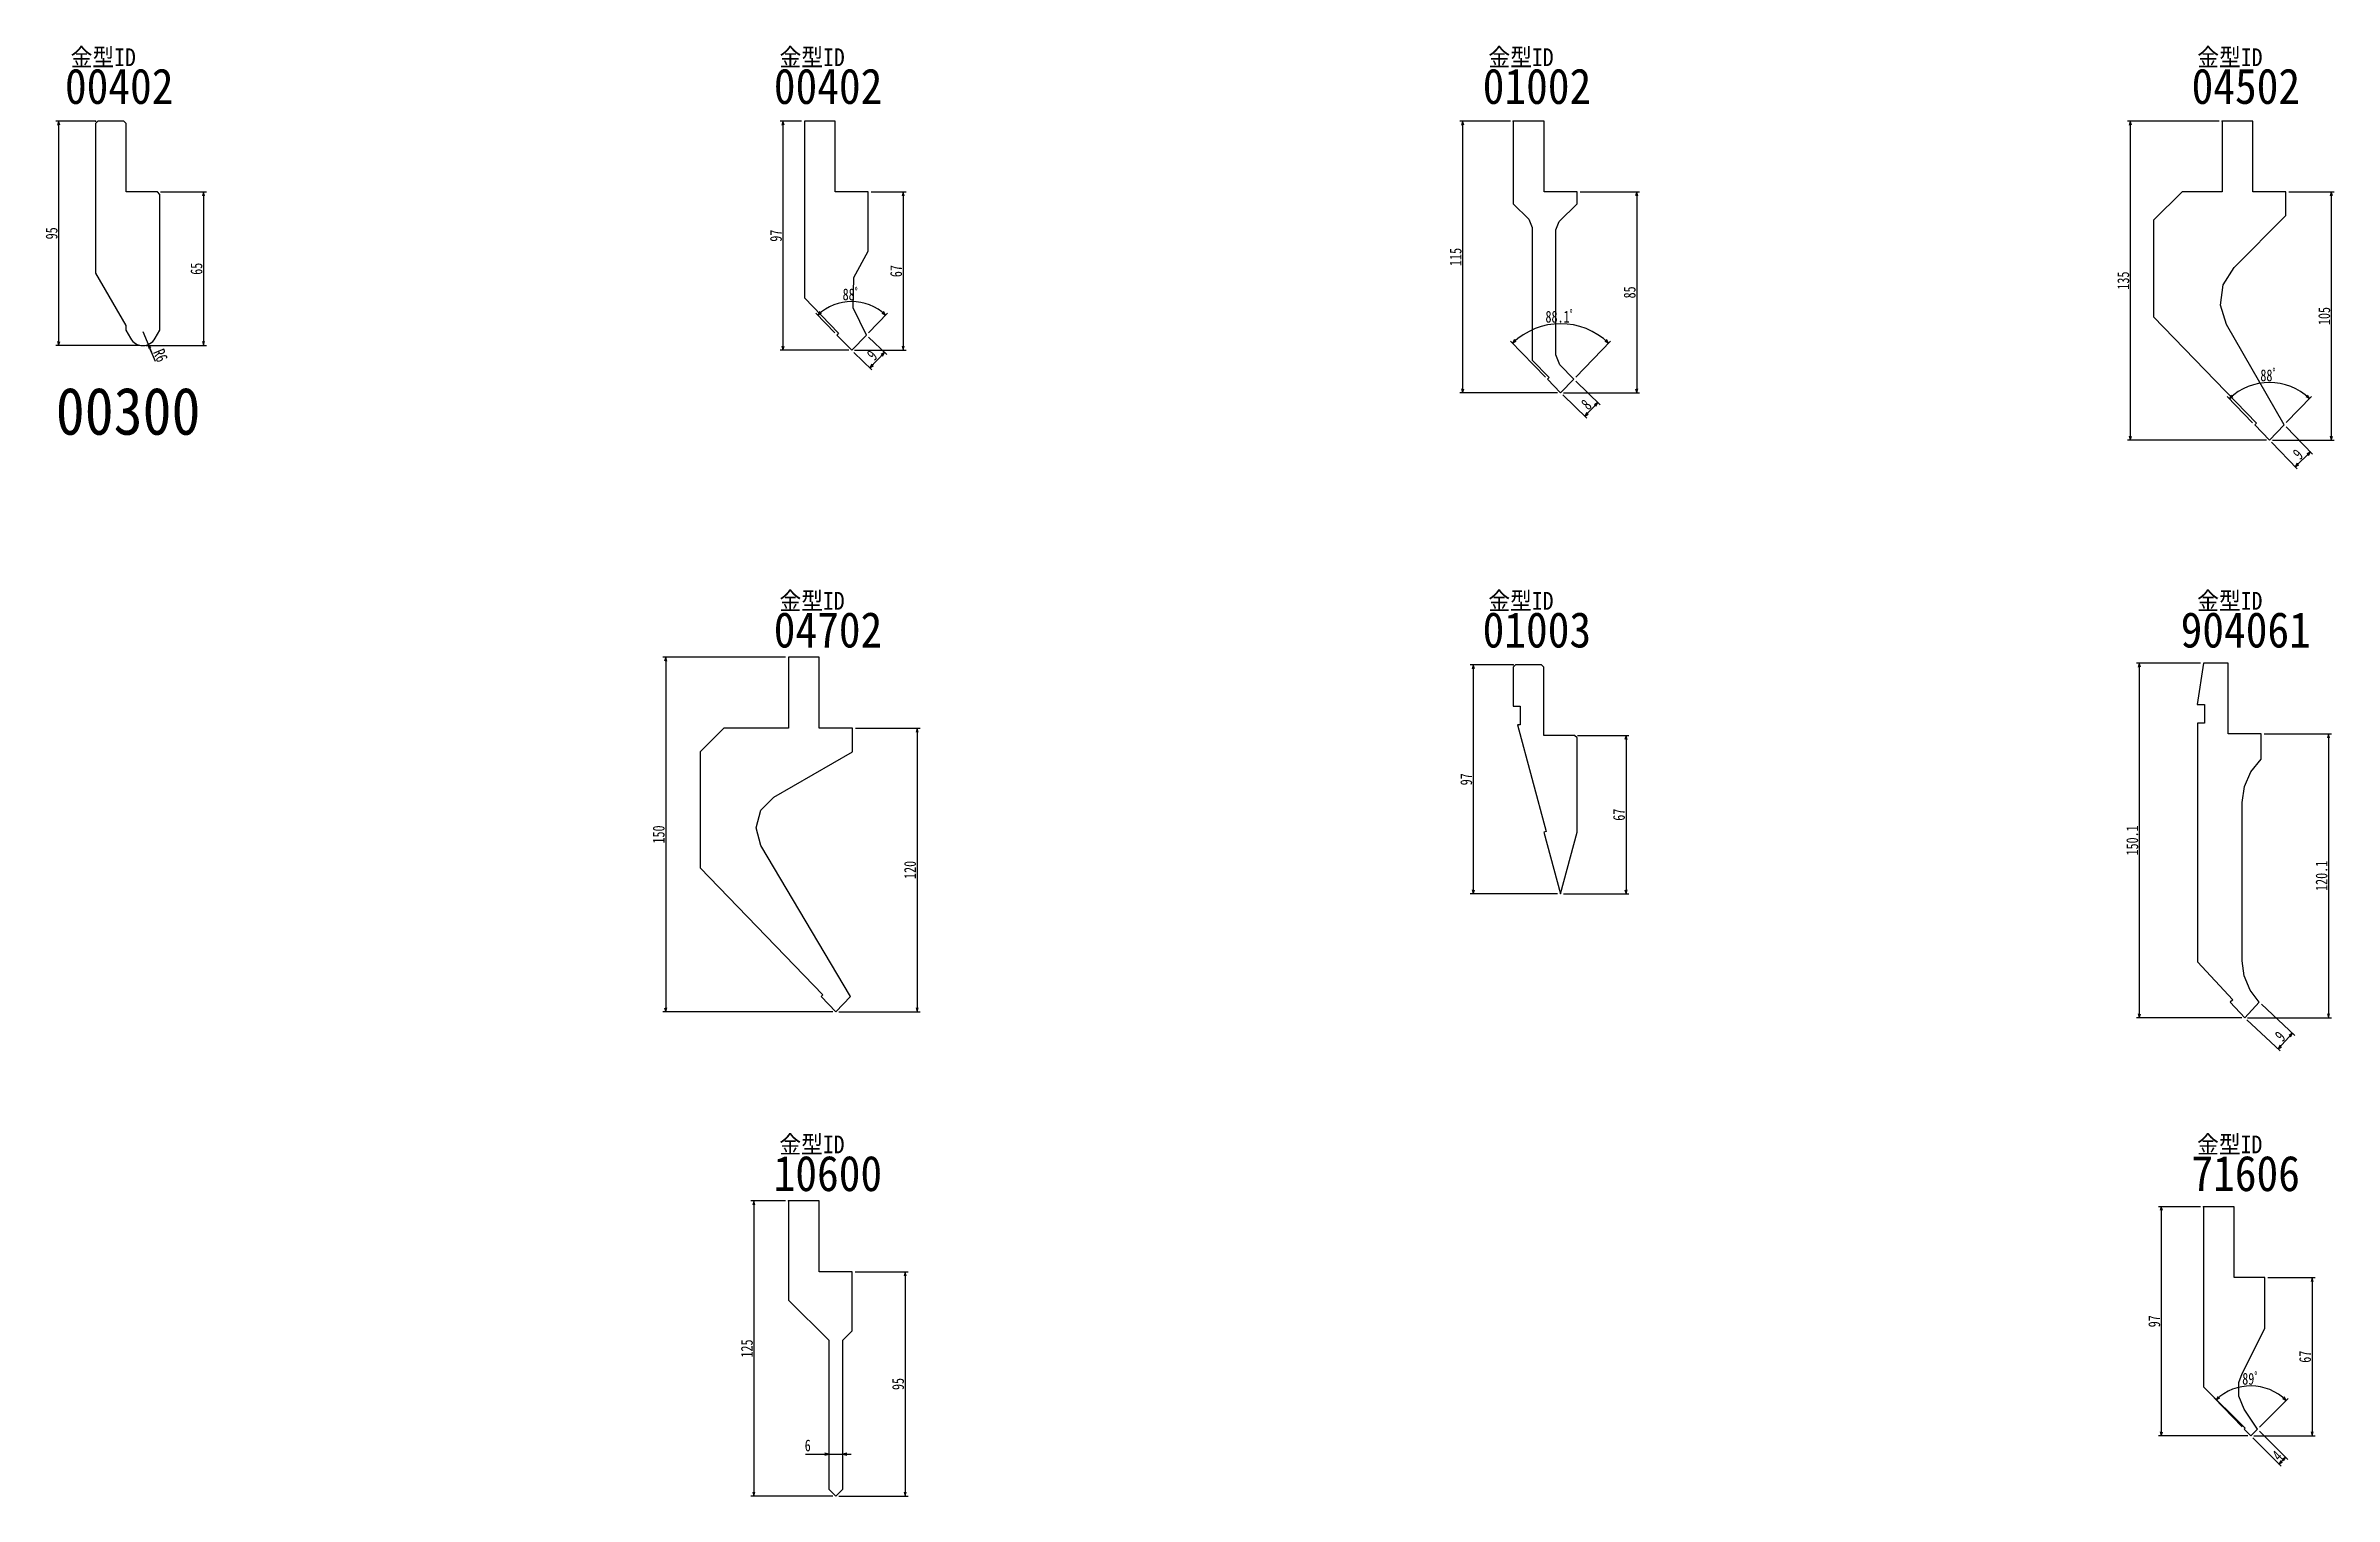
# Model space of a CAD drawing. Extents: x 1 to 969, y 0 to 614.
import ezdxf
from ezdxf.enums import TextEntityAlignment as Align

# ---------------------------------------------------------------- set-up
doc = ezdxf.new("R2010")
doc.units = 0
doc.layers.get('0').update_dxf_attribs({"linetype": 'CONTINUOUS'})
doc.styles.add('GOTHIC', font='ＭＳ ゴシック')

msp = doc.modelspace()

# ---------------------------------------------------------------- linework, layer by layer
at = {"color": 134, "linetype": 'CONTINUOUS'}
for p, q in [((21.372578, 581.937403), (4.75, 581.937403)), ((6, 581.937403), (5.547067, 580.247033)), ((6.452933, 580.247033), (6, 581.937403)), ((6, 581.937403), (6, 486.937395)), ((320.372578, 581.937403), (311.295568, 581.937403)), ((312.545568, 581.937403), (312.092634, 580.247033)), ((312.998501, 580.247033), (312.545568, 581.937403)), ((312.545568, 581.937403), (312.545568, 484.937403)), ((620.372578, 581.937403), (598.939405, 581.937403)), ((600.189405, 581.937403), (599.736471, 580.247033)), ((600.642338, 580.247033), (600.189405, 581.937403)), ((600.189405, 581.937403), (600.189405, 466.937403)), ((920.372578, 581.937403), (881.497587, 581.937403)), ((882.747587, 581.937403), (882.294654, 580.247033)), ((883.20052, 580.247033), (882.747587, 581.937403)), ((882.747587, 581.937403), (882.747587, 446.937403)), ((49.072578, 551.937403), (68.568635, 551.937403)), ((67.318635, 551.937403), (66.865702, 550.247033)), ((67.771568, 550.247033), (67.318635, 551.937403)), ((67.318635, 551.937403), (67.318635, 486.937395)), ((349.872578, 551.937403), (364.667446, 551.937403)), ((363.417446, 551.937403), (362.964513, 550.247033)), ((363.870379, 550.247033), (363.417446, 551.937403)), ((363.417446, 551.937403), (363.417446, 484.937403)), ((649.872578, 551.937403), (675.086264, 551.937403)), ((673.836264, 551.937403), (673.383331, 550.247033)), ((674.289198, 550.247033), (673.836264, 551.937403)), ((673.836264, 551.937403), (673.836264, 466.937403)), ((949.872578, 551.937403), (969.043617, 551.937403)), ((967.793617, 551.937403), (967.340683, 550.247033)), ((968.24655, 550.247033), (967.793617, 551.937403)), ((967.793617, 551.937403), (967.793617, 446.937403)), ((334.504111, 492.30644), (326.405203, 500.690429)), ((328.174747, 501.29158), (327.27367, 499.791393)), ((327.27367, 499.791393), (328.804119, 500.640054)), ((348.741044, 492.30644), (356.839952, 500.690429)), ((354.441037, 500.640054), (355.971486, 499.791393)), ((355.971486, 499.791393), (355.070408, 501.29158)), ((40.372578, 486.937395), (4.75, 486.937395)), ((5.547067, 488.627765), (6, 486.937395)), ((6, 486.937395), (6.452933, 488.627765)), ((41.622578, 492.944309), (45.311293, 484.182186)), ((42.872578, 486.937395), (68.568635, 486.937395)), ((45.0266, 486.025786), (43.953281, 487.407989)), ((43.953281, 487.407989), (44.1917, 485.674306)), ((46.998798, 480.173709), (43.953281, 487.407989)), ((66.865702, 488.627765), (67.318635, 486.937395)), ((67.318635, 486.937395), (67.771568, 488.627765)), ((340.372578, 484.937403), (311.295568, 484.937403)), ((312.092634, 486.627774), (312.545568, 484.937403)), ((312.545568, 484.937403), (312.998501, 486.627774)), ((342.872578, 484.937403), (364.667446, 484.937403)), ((348.771614, 490.538937), (356.444846, 483.126619)), ((362.964513, 486.627774), (363.417446, 484.937403)), ((363.417446, 484.937403), (363.870379, 486.627774)), ((635.193666, 473.586009), (620.432446, 488.851658)), ((622.201691, 489.453686), (621.301358, 487.953053)), ((621.301358, 487.953053), (622.831386, 488.802473)), ((648.05149, 473.586009), (662.81271, 488.851658)), ((660.413769, 488.802473), (661.943797, 487.953053)), ((661.943797, 487.953053), (661.043464, 489.453686)), ((342.521614, 484.068937), (350.194846, 476.656619)), ((349.295809, 477.525086), (355.545809, 483.995086)), ((350.14447, 479.055535), (349.295809, 477.525086)), ((349.295809, 477.525086), (350.795996, 478.426163)), ((355.545809, 483.995086), (354.045623, 483.094008)), ((354.697148, 482.464636), (355.545809, 483.995086)), ((640.372578, 466.937403), (598.939405, 466.937403)), ((599.736471, 468.627774), (600.189405, 466.937403)), ((600.189405, 466.937403), (600.642338, 468.627774)), ((642.521183, 466.068491), (652.765665, 456.162523)), ((642.872578, 466.937403), (675.086264, 466.937403)), ((648.081183, 471.818491), (658.325665, 461.912523)), ((673.383331, 468.627774), (673.836264, 466.937403)), ((673.836264, 466.937403), (674.289198, 468.627774)), ((934.504111, 454.30644), (923.797317, 465.390113)), ((925.566861, 465.991263), (924.665783, 464.491077)), ((924.665783, 464.491077), (926.196233, 465.339738)), ((948.771117, 454.336369), (959.449336, 465.388666)), ((957.050417, 465.338485), (958.580797, 464.4897)), ((958.580797, 464.4897), (957.679841, 465.98996)), ((651.86706, 457.031435), (657.42706, 462.781435)), ((652.71648, 458.561463), (651.86706, 457.031435)), ((651.86706, 457.031435), (653.367693, 457.931768)), ((657.42706, 462.781435), (655.926426, 461.881102)), ((656.577639, 461.251407), (657.42706, 462.781435)), ((940.372578, 446.937403), (881.497587, 446.937403)), ((882.294654, 448.627774), (882.747587, 446.937403)), ((882.747587, 446.937403), (883.20052, 448.627774)), ((942.491044, 446.038367), (953.37586, 434.770406)), ((942.872578, 446.937403), (969.043617, 446.937403)), ((948.771044, 452.538367), (959.8725, 441.04614)), ((967.340683, 448.627774), (967.793617, 446.937403)), ((967.793617, 446.937403), (968.24655, 448.627774)), ((952.507393, 435.669442), (959.004034, 441.945176)), ((953.408471, 437.169629), (952.507393, 435.669442)), ((952.507393, 435.669442), (954.037843, 436.518103)), ((959.004034, 441.945176), (957.473584, 441.096516)), ((958.102956, 440.44499), (959.004034, 441.945176)), ((313.679759, 355.03977), (261.67025, 355.03977)), ((262.92025, 355.03977), (262.467317, 353.3494)), ((263.373184, 353.3494), (262.92025, 355.03977)), ((262.92025, 355.03977), (262.92025, 205.03977)), ((621.332795, 351.897633), (603.431686, 351.897633)), ((604.681686, 351.897633), (604.228753, 350.207263)), ((605.13462, 350.207263), (604.681686, 351.897633)), ((604.681686, 351.897633), (604.681686, 254.897633)), ((912.511353, 352.575639), (885.301675, 352.575639)), ((886.551675, 352.575639), (886.098742, 350.885268)), ((887.004608, 350.885268), (886.551675, 352.575639)), ((886.551675, 352.575639), (886.551675, 202.482639)), ((343.179759, 325.03977), (370.559834, 325.03977)), ((369.309834, 325.03977), (368.856901, 323.3494)), ((369.762767, 323.3494), (369.309834, 325.03977)), ((369.309834, 325.03977), (369.309834, 205.03977)), ((648.832795, 321.897633), (670.574253, 321.897633)), ((669.324253, 321.897633), (668.87132, 320.207263)), ((669.777186, 320.207263), (669.324253, 321.897633)), ((669.324253, 321.897633), (669.324253, 254.897633)), ((939.397353, 322.575639), (967.90663, 322.575639)), ((966.65663, 322.575639), (966.203696, 320.885268)), ((967.109563, 320.885268), (966.65663, 322.575639)), ((966.65663, 322.575639), (966.65663, 202.482639)), ((640.332795, 254.897633), (603.431686, 254.897633)), ((604.228753, 256.588003), (604.681686, 254.897633)), ((604.681686, 254.897633), (605.13462, 256.588003)), ((642.832795, 254.897633), (670.574253, 254.897633)), ((668.87132, 256.588003), (669.324253, 254.897633)), ((669.324253, 254.897633), (669.777186, 256.588003)), ((333.679759, 205.03977), (261.67025, 205.03977)), ((262.467317, 206.730141), (262.92025, 205.03977)), ((262.92025, 205.03977), (263.373184, 206.730141)), ((336.179759, 205.03977), (370.559834, 205.03977)), ((368.856901, 206.730141), (369.309834, 205.03977)), ((369.309834, 205.03977), (369.762767, 206.730141)), ((886.098742, 204.173009), (886.551675, 202.482639)), ((886.551675, 202.482639), (887.004608, 204.173009)), ((938.208555, 208.222151), (952.342756, 195.042094)), ((966.203696, 204.173009), (966.65663, 202.482639)), ((966.65663, 202.482639), (967.109563, 204.173009)), ((929.897353, 202.482639), (885.301675, 202.482639)), ((932.061555, 201.630151), (946.195756, 188.450094)), ((932.397353, 202.482639), (967.90663, 202.482639)), ((945.281554, 189.302582), (951.428554, 195.894582)), ((951.428554, 195.894582), (949.94448, 194.967206)), ((950.606996, 194.349414), (951.428554, 195.894582)), ((946.103112, 190.847749), (945.281554, 189.302582)), ((945.281554, 189.302582), (946.765628, 190.229957)), ((313.639976, 125), (298.99656, 125)), ((300.24656, 125), (299.793626, 123.30963)), ((300.699493, 123.30963), (300.24656, 125)), ((300.24656, 125), (300.24656, 0)), ((912.47157, 122.535868), (894.617466, 122.535868)), ((895.867466, 122.535868), (895.414533, 120.845498)), ((896.3204, 120.845498), (895.867466, 122.535868)), ((895.867466, 122.535868), (895.867466, 25.535868)), ((343.139976, 95), (365.488361, 95)), ((364.238361, 95), (363.785428, 93.30963)), ((364.691295, 93.30963), (364.238361, 95)), ((364.238361, 95), (364.238361, 0)), ((940.97157, 92.535868), (960.93859, 92.535868)), ((959.68859, 92.535868), (959.235657, 90.845498)), ((960.141523, 90.845498), (959.68859, 92.535868)), ((959.68859, 92.535868), (959.68859, 25.535868)), ((930.073439, 29.315228), (918.163252, 41.653838)), ((919.933019, 42.25433), (919.031384, 40.754479)), ((919.031384, 40.754479), (920.562149, 41.60257)), ((937.435454, 29.249752), (949.562186, 41.376484)), ((947.162759, 41.367601), (948.678303, 40.492601)), ((948.678303, 40.492601), (947.803303, 42.008145)), ((932.47157, 25.535868), (894.617466, 25.535868)), ((895.414533, 27.226238), (895.867466, 25.535868)), ((895.867466, 25.535868), (896.3204, 27.226238)), ((934.605454, 24.651985), (946.537412, 12.720026)), ((934.97157, 25.535868), (960.93859, 25.535868)), ((937.435454, 27.481985), (949.367412, 15.550026)), ((959.235657, 27.226238), (959.68859, 25.535868)), ((959.68859, 25.535868), (960.141523, 27.226238)), ((322.056975, 17.776216), (331.889976, 17.776216)), ((328.389976, 17.776216), (341.389976, 17.776216)), ((331.889976, 17.776216), (330.199606, 18.229149)), ((330.199606, 17.323283), (331.889976, 17.776216)), ((339.580347, 18.229149), (337.889976, 17.776216)), ((337.889976, 17.776216), (339.580347, 17.323283)), ((945.653529, 13.60391), (948.483529, 16.43391)), ((946.528529, 15.119454), (945.653529, 13.60391)), ((945.653529, 13.60391), (947.169073, 14.47891)), ((948.483529, 16.43391), (946.967984, 15.55891)), ((947.608529, 14.918365), (948.483529, 16.43391)), ((333.639976, 0), (298.99656, 0)), ((299.793626, 1.69037), (300.24656, 0)), ((300.24656, 0), (300.699493, 1.69037)), ((336.139976, 0), (365.488361, 0)), ((363.785428, 1.69037), (364.238361, 0)), ((364.238361, 0), (364.691295, 1.69037))]:
    msp.add_line(p, q, dxfattribs=at)
at = {"color": 3, "linetype": 'CONTINUOUS'}
for p, q in [((22.622578, 581.937403), (21.622578, 580.937403)), ((33.622578, 581.937403), (22.622578, 581.937403)), ((34.622578, 580.937403), (33.622578, 581.937403)), ((334.622578, 581.937403), (321.622578, 581.937403)), ((321.622578, 581.937403), (321.622578, 507.087403)), ((334.622578, 551.937403), (334.622578, 581.937403)), ((634.622578, 581.937403), (621.622578, 581.937403)), ((621.622578, 581.937403), (621.622578, 546.937403)), ((634.622578, 551.937403), (634.622578, 581.937403)), ((934.622578, 581.937403), (921.622578, 581.937403)), ((921.622578, 581.937403), (921.622578, 551.937403)), ((934.622578, 551.937403), (934.622578, 581.937403)), ((21.622578, 580.937403), (21.622578, 517.577403)), ((34.622578, 551.937403), (34.622578, 580.937403)), ((47.822578, 551.937403), (34.622578, 551.937403)), ((48.822578, 550.937403), (47.822578, 551.937403)), ((48.822578, 493.407403), (48.822578, 550.937403)), ((348.622578, 551.937403), (334.622578, 551.937403)), ((348.622578, 526.937403), (348.622578, 551.937403)), ((621.622578, 546.937403), (628.152578, 540.407403)), ((648.622578, 551.937403), (634.622578, 551.937403)), ((641.082578, 539.407403), (648.622578, 546.937403)), ((648.622578, 546.937403), (648.622578, 551.937403)), ((904.622578, 551.937403), (892.622578, 539.937403)), ((921.622578, 551.937403), (904.622578, 551.937403)), ((948.622578, 551.937403), (934.622578, 551.937403)), ((948.622578, 541.937403), (948.622578, 551.937403)), ((628.152578, 540.407403), (629.622578, 536.867403)), ((629.622578, 536.867403), (629.622578, 480.797403)), ((639.622578, 535.867403), (641.082578, 539.407403)), ((639.622578, 482.947403), (639.622578, 535.867403)), ((892.622578, 539.937403), (892.622578, 499.077403)), ((926.632578, 519.947403), (948.622578, 541.937403)), ((342.522578, 515.687403), (348.622578, 526.937403)), ((21.622578, 517.577403), (34.422578, 495.407403)), ((342.252578, 502.907403), (342.522578, 515.687403)), ((921.972578, 512.637403), (926.632578, 519.947403)), ((321.622578, 507.087403), (336.062578, 492.127403)), ((920.842578, 504.057403), (921.972578, 512.637403)), ((923.452578, 495.797403), (920.842578, 504.057403)), ((34.422578, 495.407403), (34.422578, 493.407403)), ((347.872578, 491.407403), (342.252578, 502.907403)), ((892.622578, 499.077403), (936.092578, 454.107403)), ((947.902578, 453.437403), (923.452578, 495.797403)), ((34.422578, 493.407403), (36.382578, 490.007403)), ((46.862578, 490.007403), (48.822578, 493.407403)), ((336.062578, 492.127403), (335.372578, 491.407403)), ((335.372578, 491.407403), (341.622578, 484.937403)), ((341.622578, 484.937403), (347.872578, 491.407403)), ((629.622578, 480.797403), (636.782578, 473.387403)), ((641.302578, 478.777403), (639.622578, 482.947403)), ((647.182578, 472.687403), (641.302578, 478.777403)), ((636.782578, 473.387403), (636.062578, 472.687403)), ((636.062578, 472.687403), (641.622578, 466.937403)), ((641.622578, 466.937403), (647.182578, 472.687403)), ((936.092578, 454.107403), (935.372578, 453.407403)), ((935.372578, 453.407403), (941.622578, 446.937403)), ((941.622578, 446.937403), (947.902578, 453.437403)), ((327.929759, 355.03977), (314.929759, 355.03977)), ((314.929759, 355.03977), (314.929759, 325.03977)), ((327.929759, 325.03977), (327.929759, 355.03977)), ((622.582795, 351.897633), (621.582795, 350.897633)), ((621.582795, 350.897633), (621.582795, 334.397633)), ((633.582795, 351.897633), (622.582795, 351.897633)), ((634.582795, 350.897633), (633.582795, 351.897633)), ((634.582795, 321.897633), (634.582795, 350.897633)), ((913.761353, 352.575639), (910.989353, 335.075639)), ((924.147353, 352.575639), (913.761353, 352.575639)), ((924.147353, 322.575639), (924.147353, 352.575639)), ((621.582795, 334.397633), (624.582795, 334.397633)), ((624.582795, 334.397633), (624.582795, 326.397633)), ((910.989353, 335.075639), (914.147353, 335.075639)), ((914.147353, 335.075639), (914.147353, 327.075639)), ((287.539759, 325.03977), (277.539759, 315.03977)), ((314.929759, 325.03977), (287.539759, 325.03977)), ((341.929759, 325.03977), (327.929759, 325.03977)), ((341.929759, 315.03977), (341.929759, 325.03977)), ((624.582795, 326.397633), (623.452795, 326.397633)), ((623.452795, 326.397633), (635.562795, 281.237633)), ((647.582795, 321.897633), (634.582795, 321.897633)), ((648.582795, 320.897633), (647.582795, 321.897633)), ((648.582795, 281.027633), (648.582795, 320.897633)), ((914.147353, 327.075639), (911.147353, 327.075639)), ((911.147353, 327.075639), (911.147353, 226.128639)), ((938.147353, 322.575639), (924.147353, 322.575639)), ((938.147353, 311.905639), (938.147353, 322.575639)), ((277.539759, 315.03977), (277.539759, 265.85977)), ((308.729759, 295.86977), (341.929759, 315.03977)), ((933.816353, 306.614639), (938.147353, 311.905639)), ((930.147353, 293.575639), (931.082353, 300.348639)), ((931.082353, 300.348639), (933.816353, 306.614639)), ((303.239759, 290.37977), (308.729759, 295.86977)), ((930.147353, 226.575639), (930.147353, 293.575639)), ((301.229759, 282.87977), (303.239759, 290.37977)), ((303.239759, 275.37977), (301.229759, 282.87977)), ((635.562795, 281.237633), (634.592795, 280.977633)), ((634.592795, 280.977633), (641.582795, 254.897633)), ((641.582795, 254.897633), (648.582795, 281.027633)), ((341.179759, 211.50977), (303.239759, 275.37977)), ((277.539759, 265.85977), (329.399759, 212.20977)), ((911.147353, 226.128639), (926.107353, 210.087639)), ((930.978353, 220.184639), (930.147353, 226.575639)), ((933.413353, 214.219639), (930.978353, 220.184639)), ((937.294353, 209.074639), (933.413353, 214.219639)), ((329.399759, 212.20977), (328.679759, 211.50977)), ((328.679759, 211.50977), (334.929759, 205.03977)), ((334.929759, 205.03977), (341.179759, 211.50977)), ((926.107353, 210.087639), (925.010353, 209.064639)), ((925.010353, 209.064639), (931.147353, 202.482639)), ((931.147353, 202.482639), (937.294353, 209.074639)), ((327.889976, 125), (314.889976, 125)), ((314.889976, 125), (314.889976, 83)), ((327.889976, 95), (327.889976, 125)), ((926.72157, 122.535868), (913.72157, 122.535868)), ((913.72157, 122.535868), (913.72157, 46.345868)), ((926.72157, 92.535868), (926.72157, 122.535868)), ((341.889976, 95), (327.889976, 95)), ((341.889976, 70), (341.889976, 95)), ((939.72157, 92.535868), (926.72157, 92.535868)), ((939.72157, 71.045868), (939.72157, 92.535868)), ((314.889976, 83), (331.889976, 66)), ((337.889976, 66), (341.889976, 70)), ((930.01157, 51.975868), (939.72157, 71.045868)), ((331.889976, 66), (331.889976, 3)), ((337.889976, 3), (337.889976, 66)), ((928.67157, 48.165868), (930.01157, 51.975868)), ((913.72157, 46.345868), (931.29157, 28.765868)), ((928.64157, 42.315868), (928.67157, 48.165868)), ((930.86157, 36.895868), (928.64157, 42.315868)), ((936.55157, 28.365868), (930.86157, 36.895868)), ((931.29157, 28.765868), (930.94157, 28.415868)), ((930.94157, 28.415868), (933.72157, 25.535868)), ((933.72157, 25.535868), (936.55157, 28.365868)), ((331.889976, 3), (334.889976, 0)), ((334.889976, 0), (337.889976, 3))]:
    msp.add_line(p, q, dxfattribs=at)
at = {"color": 134, "linetype": 'CONTINUOUS'}
for centre, radius, start, end in [((341.622578, 484.937403), 20.652655, 45.990866, 134.009134), ((641.622578, 466.937403), 29.233705, 45.962438, 134.037562), ((941.622578, 446.937403), 24.406235, 45.986215, 134.009134), ((933.72157, 25.535868), 21.152014, 45, 133.987812)]:
    msp.add_arc(centre, radius, start, end, dxfattribs=at)
at = {"color": 3, "linetype": 'CONTINUOUS'}
msp.add_arc((41.622578, 492.944309), 6.006914, 209.269678, 330.730322, dxfattribs=at)
at = {"color": 5}
for p in [(21.622578, 581.937403), (621.622578, 581.937403), (921.622578, 581.937403), (621.582795, 351.897633), (314.889976, 125), (913.72157, 122.535868)]:
    msp.add_point(p, dxfattribs=at)

# ---------------------------------------------------------------- texts
at = {"color": 7, "style": 'GOTHIC', "width": 0.9}
for s, height, p in [('金型ID', 7.5, (24.888767, 605.203277)), ('金型ID', 7.5, (324.888767, 605.203277)), ('金型ID', 7.5, (624.888767, 605.203277)), ('金型ID', 7.5, (924.888767, 605.203277)), ('00402', 15, (31.638767, 589.203277)), ('00402', 15, (331.638767, 589.203277)), ('01002', 15, (631.638767, 589.203277)), ('04502', 15, (931.638767, 589.203277)), ('00300', 20, (35.411058, 449.215977)), ('金型ID', 7.5, (324.848984, 375.163507)), ('金型ID', 7.5, (624.848984, 375.163507)), ('金型ID', 7.5, (924.848984, 375.163507)), ('04702', 15, (331.598984, 359.163507)), ('01003', 15, (631.598984, 359.163507)), ('904061', 15, (931.598984, 359.163507)), ('金型ID', 7.5, (324.809202, 145.123736)), ('金型ID', 7.5, (924.809202, 145.123736)), ('10600', 15, (331.559202, 129.123736)), ('71606', 15, (931.559202, 129.123736))]:
    msp.add_text(s, height=height, dxfattribs=at).set_placement(p, align=Align.CENTER)
at = {"color": 134, "style": 'GOTHIC', "width": 0.75}
for s, rotation, p in [('95', 90, (5.5, 534.437399)), ('97', 90, (312.045568, 533.437403)), ('115', 90, (599.689405, 524.437403)), ('65', 90, (66.818635, 519.437399)), ('67', 90, (362.917446, 518.437403)), ('135', 90, (882.247587, 514.437403)), ('85', 90, (673.336264, 509.437403)), ('105', 90, (967.293617, 499.437403)), ('9', 45.990866, (352.061195, 481.107472)), ('88ﾟ', 359.997674, (941.623589, 471.843639)), ('8', 45.962438, (654.287617, 460.254)), ('9', 44.009134, (955.408327, 439.166924)), ('97', 90, (604.181686, 303.397633)), ('67', 90, (668.824253, 288.397633)), ('150', 90, (262.42025, 280.03977)), ('150.1', 90, (886.051675, 277.529139)), ('120', 90, (368.809834, 265.03977)), ('120.1', 90, (966.15663, 262.529139)), ('9', 47.000648, (947.989373, 192.939577)), ('97', 90, (895.367466, 74.035868)), ('125', 90, (299.74656, 62.5)), ('67', 90, (959.18859, 59.035868)), ('95', 90, (363.738361, 47.5)), ('89ﾟ', 359.493906, (933.91282, 47.187038)), ('4', 45, (946.714975, 15.372463))]:
    msp.add_text(s, height=5, rotation=rotation, dxfattribs=at).set_placement(p, align=Align.CENTER)
for s, p in [('88ﾟ', (341.622578, 506.090059)), ('88.1ﾟ', (641.622578, 496.671108))]:
    msp.add_text(s, height=5, dxfattribs=at).set_placement(p, align=Align.CENTER)
msp.add_text('R6', height=5, rotation=292.830321, dxfattribs=at).set_placement((45.859113, 484.16955))
msp.add_text('6', height=5, dxfattribs=at).set_placement((324.306975, 19.010172), align=Align.RIGHT)

doc.saveas('drawing.dxf')
